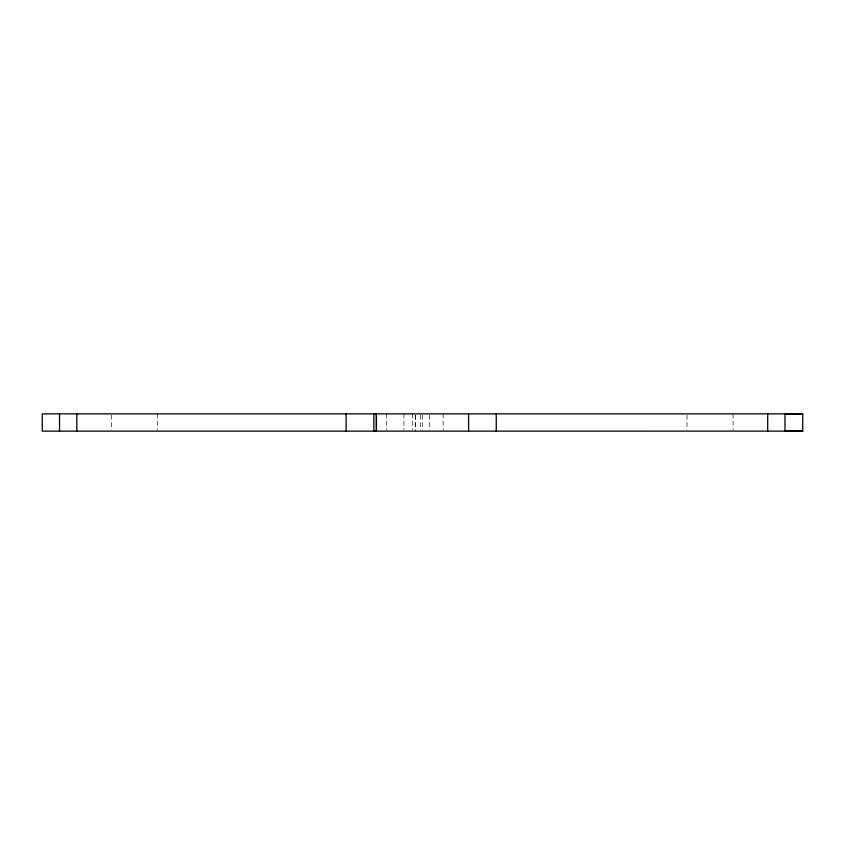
<?xml version="1.0" encoding="UTF-8"?>
<svg xmlns="http://www.w3.org/2000/svg" width="845" height="845" viewBox="0 0 845 845"><rect width="100%" height="100%" fill="white"/><g stroke="black" fill="none" stroke-linecap="round" stroke-linejoin="round"><path stroke-width="0.63" stroke-dasharray="4.22 3.17" d="M733.09 413.86L733.09 429.904M686.996 415.096L686.996 429.904M443.15 413.86L443.15 429.904M429.704 415.117L429.704 429.904M422.5 415.096L422.5 429.904M420.641 415.117L420.641 429.904M415.539 415.117L415.55 429.904M415.296 415.117L415.296 431.13M412.413 413.86L412.413 429.904M403.921 413.86L403.921 429.904M386.598 413.86L386.598 429.904M157.519 413.86L157.519 429.904M111.434 415.096L111.434 429.904"/><path stroke-width="1.27" d="M346.112 431.14L346.123 413.881M373.86 431.14L373.86 413.892M802.75 431.13L802.75 413.86L42.25 413.86L42.25 431.14L802.75 431.119L784.984 431.14L784.984 413.892L802.75 413.87M767.704 413.881L767.704 431.14M496.247 413.881L496.247 431.14M468.595 413.892L468.595 431.14M76.821 413.86L76.821 431.14M59.53 413.86L59.53 431.14M376.405 413.892L376.405 431.14L376.405 413.892"/></g></svg>
